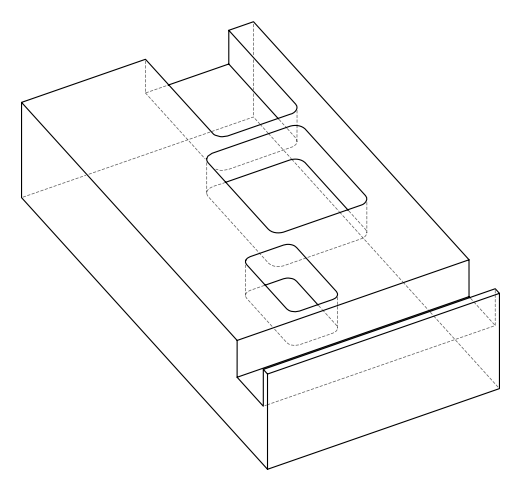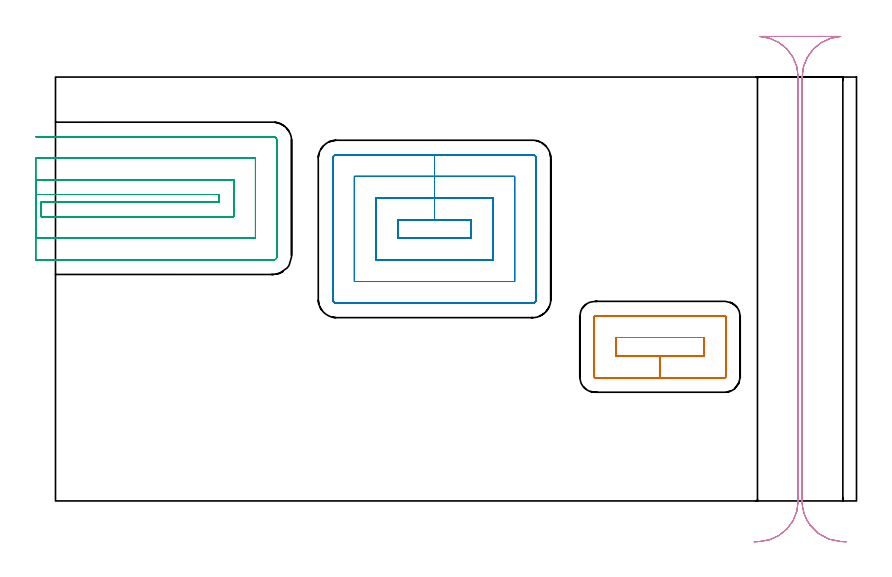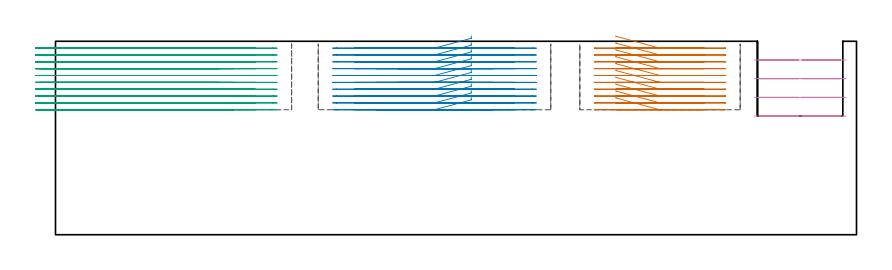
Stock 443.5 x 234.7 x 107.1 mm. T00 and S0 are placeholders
(PLAN: 4 operations, 1 tool changes, 60.8 min)
(1 MILL_RECTANGULAR_POCKET | POCKET_RECTANGULAR_STRAIGHT | NXT0201_012 | Follow Part, ap 4, ae 75% | 7.97 min | 167012 mm3)
(2 MILL_RECTANGULAR_POCKET_1 | POCKET_RECTANGULAR_STRAIGHT_1 | NXT0201_012 | Follow Part, ap 4, ae 75% | 21.43 min | 475759 mm3)
(3 MILL_SLOT | SLOT_PARTIAL_RECTANGULAR | NXT0201_012 | Follow Part, ap 4, ae 75% | 25.36 min | 415913 mm3)
(4 MILL_RECTANGULAR_SLOT | SLOT_RECTANGULAR | UGT0201_009 | Follow Part, ap 11.25, ae 75% | 6.03 min | 458764 mm3)
(TOOL NXT0201_012 | ENDMILL 16mm [2P460-1600-NA 1630] | D16 FL38 Z6)
(TOOL UGT0201_009 | End Mill 45 mm | D45 FL63 Z6)
(OP 1 MILL_RECTANGULAR_POCKET)
G17 G21 G94 G90
T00 M6
G54
G17 G0 G90 X310.3 Y81.141 S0 M3
G43 Z117.1 H1
Z110.1
G94 G1 Y80.2 Z109.848 F250.
X334.7 Z103.31
X359.1 F500.
Y90.5
X310.3
Y80.2
X334.7
Y68.2
X370.6
G3 X371.1 Y68.7 R0.5
G1 Y102.
G3 X370.6 Y102.5 R0.5
G1 X298.8
G3 X298.3 Y102. R0.5
G1 Y68.7
G3 X298.8 Y68.2 R0.5
G1 X334.7
X335.7
G0 X310.3 Y81.141 Z106.31
G1 Y80.2 Z106.058 F250.
X334.7 Z99.52
X359.1 F500.
Y90.5
X310.3
Y80.2
X334.7
Y68.2
X370.6
G3 X371.1 Y68.7 R0.5
G1 Y102.
G3 X370.6 Y102.5 R0.5
G1 X298.8
G3 X298.3 Y102. R0.5
G1 Y68.7
G3 X298.8 Y68.2 R0.5
G1 X334.7
X335.7
G0 X310.3 Y81.141 Z102.52
G1 Y80.2 Z102.268 F250.
X334.7 Z95.73
X359.1 F500.
Y90.5
X310.3
Y80.2
X334.7
Y68.2
X370.6
G3 X371.1 Y68.7 R0.5
G1 Y102.
G3 X370.6 Y102.5 R0.5
G1 X298.8
G3 X298.3 Y102. R0.5
G1 Y68.7
G3 X298.8 Y68.2 R0.5
G1 X334.7
X335.7
G0 X310.3 Y81.141 Z98.73
G1 Y80.2 Z98.478 F250.
X334.7 Z91.94
X359.1 F500.
Y90.5
X310.3
Y80.2
X334.7
Y68.2
X370.6
G3 X371.1 Y68.7 R0.5
G1 Y102.
G3 X370.6 Y102.5 R0.5
G1 X298.8
G3 X298.3 Y102. R0.5
G1 Y68.7
G3 X298.8 Y68.2 R0.5
G1 X334.7
X335.7
G0 X310.3 Y81.141 Z94.94
G1 Y80.2 Z94.688 F250.
X334.7 Z88.15
X359.1 F500.
Y90.5
X310.3
Y80.2
X334.7
Y68.2
X370.6
G3 X371.1 Y68.7 R0.5
G1 Y102.
G3 X370.6 Y102.5 R0.5
G1 X298.8
G3 X298.3 Y102. R0.5
G1 Y68.7
G3 X298.8 Y68.2 R0.5
G1 X334.7
X335.7
G0 X310.3 Y81.141 Z91.15
G1 Y80.2 Z90.898 F250.
X334.7 Z84.36
X359.1 F500.
Y90.5
X310.3
Y80.2
X334.7
Y68.2
X370.6
G3 X371.1 Y68.7 R0.5
G1 Y102.
G3 X370.6 Y102.5 R0.5
G1 X298.8
G3 X298.3 Y102. R0.5
G1 Y68.7
G3 X298.8 Y68.2 R0.5
G1 X334.7
X335.7
G0 X310.3 Y81.141 Z87.36
G1 Y80.2 Z87.108 F250.
X334.7 Z80.57
X359.1 F500.
Y90.5
X310.3
Y80.2
X334.7
Y68.2
X370.6
G3 X371.1 Y68.7 R0.5
G1 Y102.
G3 X370.6 Y102.5 R0.5
G1 X298.8
G3 X298.3 Y102. R0.5
G1 Y68.7
G3 X298.8 Y68.2 R0.5
G1 X334.7
X335.7
G0 X310.3 Y81.141 Z83.57
G1 Y80.2 Z83.318 F250.
X334.7 Z76.78
X359.1 F500.
Y90.5
X310.3
Y80.2
X334.7
Y68.2
X370.6
G3 X371.1 Y68.7 R0.5
G1 Y102.
G3 X370.6 Y102.5 R0.5
G1 X298.8
G3 X298.3 Y102. R0.5
G1 Y68.7
G3 X298.8 Y68.2 R0.5
G1 X334.7
X335.7
G0 X310.3 Y81.141 Z79.78
G1 Y80.2 Z79.528 F250.
X334.7 Z72.99
X359.1 F500.
Y90.5
X310.3
Y80.2
X334.7
Y68.2
X370.6
G3 X371.1 Y68.7 R0.5
G1 Y102.
G3 X370.6 Y102.5 R0.5
G1 X298.8
G3 X298.3 Y102. R0.5
G1 Y68.7
G3 X298.8 Y68.2 R0.5
G1 X334.7
X335.7
G0 X310.3 Y81.141 Z75.99
G1 Y80.2 Z75.738 F250.
X334.7 Z69.2
X359.1 F500.
Y90.5
X310.3
Y80.2
X334.7
Y68.2
X370.6
G3 X371.1 Y68.7 R0.5
G1 Y102.
G3 X370.6 Y102.5 R0.5
G1 X298.8
G3 X298.3 Y102. R0.5
G1 Y68.7
G3 X298.8 Y68.2 R0.5
G1 X334.7
X335.7
G0 Z117.1
M5
M2
(OP 2 MILL_RECTANGULAR_POCKET_1)
G17 G21 G94 G90
T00 M6
G54
G17 G0 G90 X230.2 Y150.709 S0 M3
G43 Z117.1 H1
Z110.1
G94 G1 Y155.7 Z108.763 F250.
X209.85 Z103.31
X189.5 F500.
Y145.5
X230.2
Y155.7
X209.85
Y167.7
X177.5
Y133.5
X242.2
Y167.7
X209.85
Y179.7
X165.5
Y121.5
X254.2
Y179.7
X209.85
Y191.7
X155.6
G3 X153.5 Y189.6 R2.1
G1 Y111.6
G3 X155.6 Y109.5 R2.1
G1 X264.1
G3 X266.2 Y111.6 R2.1
G1 Y189.6
G3 X264.1 Y191.7 R2.1
G1 X209.85
X208.85
G0 X230.2 Y150.709 Z106.31
G1 Y155.7 Z104.973 F250.
X209.85 Z99.52
X189.5 F500.
Y145.5
X230.2
Y155.7
X209.85
Y167.7
X177.5
Y133.5
X242.2
Y167.7
X209.85
Y179.7
X165.5
Y121.5
X254.2
Y179.7
X209.85
Y191.7
X155.6
G3 X153.5 Y189.6 R2.1
G1 Y111.6
G3 X155.6 Y109.5 R2.1
G1 X264.1
G3 X266.2 Y111.6 R2.1
G1 Y189.6
G3 X264.1 Y191.7 R2.1
G1 X209.85
X208.85
G0 X230.2 Y150.709 Z102.52
G1 Y155.7 Z101.183 F250.
X209.85 Z95.73
X189.5 F500.
Y145.5
X230.2
Y155.7
X209.85
Y167.7
X177.5
Y133.5
X242.2
Y167.7
X209.85
Y179.7
X165.5
Y121.5
X254.2
Y179.7
X209.85
Y191.7
X155.6
G3 X153.5 Y189.6 R2.1
G1 Y111.6
G3 X155.6 Y109.5 R2.1
G1 X264.1
G3 X266.2 Y111.6 R2.1
G1 Y189.6
G3 X264.1 Y191.7 R2.1
G1 X209.85
X208.85
G0 X230.2 Y150.709 Z98.73
G1 Y155.7 Z97.393 F250.
X209.85 Z91.94
X189.5 F500.
Y145.5
X230.2
Y155.7
X209.85
Y167.7
X177.5
Y133.5
X242.2
Y167.7
X209.85
Y179.7
X165.5
Y121.5
X254.2
Y179.7
X209.85
Y191.7
X155.6
G3 X153.5 Y189.6 R2.1
G1 Y111.6
G3 X155.6 Y109.5 R2.1
G1 X264.1
G3 X266.2 Y111.6 R2.1
G1 Y189.6
G3 X264.1 Y191.7 R2.1
G1 X209.85
X208.85
G0 X230.2 Y150.709 Z94.94
G1 Y155.7 Z93.603 F250.
X209.85 Z88.15
X189.5 F500.
Y145.5
X230.2
Y155.7
X209.85
Y167.7
X177.5
Y133.5
X242.2
Y167.7
X209.85
Y179.7
X165.5
Y121.5
X254.2
Y179.7
X209.85
Y191.7
X155.6
G3 X153.5 Y189.6 R2.1
G1 Y111.6
G3 X155.6 Y109.5 R2.1
G1 X264.1
G3 X266.2 Y111.6 R2.1
G1 Y189.6
G3 X264.1 Y191.7 R2.1
G1 X209.85
X208.85
G0 X230.2 Y150.709 Z91.15
G1 Y155.7 Z89.813 F250.
X209.85 Z84.36
X189.5 F500.
Y145.5
X230.2
Y155.7
X209.85
Y167.7
X177.5
Y133.5
X242.2
Y167.7
X209.85
Y179.7
X165.5
Y121.5
X254.2
Y179.7
X209.85
Y191.7
X155.6
G3 X153.5 Y189.6 R2.1
G1 Y111.6
G3 X155.6 Y109.5 R2.1
G1 X264.1
G3 X266.2 Y111.6 R2.1
G1 Y189.6
G3 X264.1 Y191.7 R2.1
G1 X209.85
X208.85
G0 X230.2 Y150.709 Z87.36
G1 Y155.7 Z86.023 F250.
X209.85 Z80.57
X189.5 F500.
Y145.5
X230.2
Y155.7
X209.85
Y167.7
X177.5
Y133.5
X242.2
Y167.7
X209.85
Y179.7
X165.5
Y121.5
X254.2
Y179.7
X209.85
Y191.7
X155.6
G3 X153.5 Y189.6 R2.1
G1 Y111.6
G3 X155.6 Y109.5 R2.1
G1 X264.1
G3 X266.2 Y111.6 R2.1
G1 Y189.6
G3 X264.1 Y191.7 R2.1
G1 X209.85
X208.85
G0 X230.2 Y150.709 Z83.57
G1 Y155.7 Z82.233 F250.
X209.85 Z76.78
X189.5 F500.
Y145.5
X230.2
Y155.7
X209.85
Y167.7
X177.5
Y133.5
X242.2
Y167.7
X209.85
Y179.7
X165.5
Y121.5
X254.2
Y179.7
X209.85
Y191.7
X155.6
G3 X153.5 Y189.6 R2.1
G1 Y111.6
G3 X155.6 Y109.5 R2.1
G1 X264.1
G3 X266.2 Y111.6 R2.1
G1 Y189.6
G3 X264.1 Y191.7 R2.1
G1 X209.85
X208.85
G0 X230.2 Y150.709 Z79.78
G1 Y155.7 Z78.443 F250.
X209.85 Z72.99
X189.5 F500.
Y145.5
X230.2
Y155.7
X209.85
Y167.7
X177.5
Y133.5
X242.2
Y167.7
X209.85
Y179.7
X165.5
Y121.5
X254.2
Y179.7
X209.85
Y191.7
X155.6
G3 X153.5 Y189.6 R2.1
G1 Y111.6
G3 X155.6 Y109.5 R2.1
G1 X264.1
G3 X266.2 Y111.6 R2.1
G1 Y189.6
G3 X264.1 Y191.7 R2.1
G1 X209.85
X208.85
G0 X230.2 Y150.709 Z75.99
G1 Y155.7 Z74.653 F250.
X209.85 Z69.2
X189.5 F500.
Y145.5
X230.2
Y155.7
X209.85
Y167.7
X177.5
Y133.5
X242.2
Y167.7
X209.85
Y179.7
X165.5
Y121.5
X254.2
Y179.7
X209.85
Y191.7
X155.6
G3 X153.5 Y189.6 R2.1
G1 Y111.6
G3 X155.6 Y109.5 R2.1
G1 X264.1
G3 X266.2 Y111.6 R2.1
G1 Y189.6
G3 X264.1 Y191.7 R2.1
G1 X209.85
X208.85
G0 Z117.1
M5
M2
(OP 3 MILL_SLOT)
G17 G21 G94 G90
T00 M6
G54
G17 G0 G90 X-11. Y169.7 S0 M3
G43 Z117.1 H1
Z103.31
G94 G1 X-8. F250.
X90.7 F500.
Y165.4
X-8.
Y157.4
X98.7
Y177.7
X-8.
X-11. F250.
Y145.4
X-8.
X110.7 F500.
Y189.7
X-8.
X-11. F250.
Y133.4
X-8.
X120.4 F500.
G3 X122.7 Y135.7 R2.3
G1 Y199.4
G3 X120.4 Y201.7 R2.3
G1 X-8.
X-11. F250.
G0 Y169.7 Z99.52
G1 X-8.
X90.7 F500.
Y165.4
X-8.
Y157.4
X98.7
Y177.7
X-8.
X-11. F250.
Y145.4
X-8.
X110.7 F500.
Y189.7
X-8.
X-11. F250.
Y133.4
X-8.
X120.4 F500.
G3 X122.7 Y135.7 R2.3
G1 Y199.4
G3 X120.4 Y201.7 R2.3
G1 X-8.
X-11. F250.
G0 Y169.7 Z95.73
G1 X-8.
X90.7 F500.
Y165.4
X-8.
Y157.4
X98.7
Y177.7
X-8.
X-11. F250.
Y145.4
X-8.
X110.7 F500.
Y189.7
X-8.
X-11. F250.
Y133.4
X-8.
X120.4 F500.
G3 X122.7 Y135.7 R2.3
G1 Y199.4
G3 X120.4 Y201.7 R2.3
G1 X-8.
X-11. F250.
G0 Y169.7 Z91.94
G1 X-8.
X90.7 F500.
Y165.4
X-8.
Y157.4
X98.7
Y177.7
X-8.
X-11. F250.
Y145.4
X-8.
X110.7 F500.
Y189.7
X-8.
X-11. F250.
Y133.4
X-8.
X120.4 F500.
G3 X122.7 Y135.7 R2.3
G1 Y199.4
G3 X120.4 Y201.7 R2.3
G1 X-8.
X-11. F250.
G0 Y169.7 Z88.15
G1 X-8.
X90.7 F500.
Y165.4
X-8.
Y157.4
X98.7
Y177.7
X-8.
X-11. F250.
Y145.4
X-8.
X110.7 F500.
Y189.7
X-8.
X-11. F250.
Y133.4
X-8.
X120.4 F500.
G3 X122.7 Y135.7 R2.3
G1 Y199.4
G3 X120.4 Y201.7 R2.3
G1 X-8.
X-11. F250.
G0 Y169.7 Z84.36
G1 X-8.
X90.7 F500.
Y165.4
X-8.
Y157.4
X98.7
Y177.7
X-8.
X-11. F250.
Y145.4
X-8.
X110.7 F500.
Y189.7
X-8.
X-11. F250.
Y133.4
X-8.
X120.4 F500.
G3 X122.7 Y135.7 R2.3
G1 Y199.4
G3 X120.4 Y201.7 R2.3
G1 X-8.
X-11. F250.
G0 Y169.7 Z80.57
G1 X-8.
X90.7 F500.
Y165.4
X-8.
Y157.4
X98.7
Y177.7
X-8.
X-11. F250.
Y145.4
X-8.
X110.7 F500.
Y189.7
X-8.
X-11. F250.
Y133.4
X-8.
X120.4 F500.
G3 X122.7 Y135.7 R2.3
G1 Y199.4
G3 X120.4 Y201.7 R2.3
G1 X-8.
X-11. F250.
G0 Y169.7 Z76.78
G1 X-8.
X90.7 F500.
Y165.4
X-8.
Y157.4
X98.7
Y177.7
X-8.
X-11. F250.
Y145.4
X-8.
X110.7 F500.
Y189.7
X-8.
X-11. F250.
Y133.4
X-8.
X120.4 F500.
G3 X122.7 Y135.7 R2.3
G1 Y199.4
G3 X120.4 Y201.7 R2.3
G1 X-8.
X-11. F250.
G0 Y169.7 Z72.99
G1 X-8.
X90.7 F500.
Y165.4
X-8.
Y157.4
X98.7
Y177.7
X-8.
X-11. F250.
Y145.4
X-8.
X110.7 F500.
Y189.7
X-8.
X-11. F250.
Y133.4
X-8.
X120.4 F500.
G3 X122.7 Y135.7 R2.3
G1 Y199.4
G3 X120.4 Y201.7 R2.3
G1 X-8.
X-11. F250.
G0 Y169.7 Z69.2
G1 X-8.
X90.7 F500.
Y165.4
X-8.
Y157.4
X98.7
Y177.7
X-8.
X-11. F250.
Y145.4
X-8.
X110.7 F500.
Y189.7
X-8.
X-11. F250.
Y133.4
X-8.
X120.4 F500.
G3 X122.7 Y135.7 R2.3
G1 Y199.4
G3 X120.4 Y201.7 R2.3
G1 X-8.
X-11. F250.
G0 Z117.1
M5
M2
(OP 4 MILL_RECTANGULAR_SLOT)
G17 G21 G94 G90
T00 M6
G54
G17 G0 G90 X437.734 Y-22.625 S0 M3
G43 Z117.1 H0
Z96.75
G94 G1 X434.738 Y-22.47 F250.
G2 X417.723 Y-13.261 R22.5 F500.
X413.787 Y-4.157 R22.5 F444.
X413.4 Y0. R22.5 F364.
G1 Y205.819
Y215.819 F425.
Y234.7 F500.
G2 X434.738 Y257.17 R22.5
G1 Y257.2
X389.862
Y257.17
G2 X411.2 Y234.7 R22.5
G1 Y0.
G2 X389.862 Y-22.47 R22.5
G1 X386.866 Y-22.625 F250.
G0 X437.734 Z86.4
G1 X434.738 Y-22.47
G2 X417.723 Y-13.261 R22.5 F500.
X413.787 Y-4.157 R22.5 F420.
X413.4 Y0. R22.5 F350.
G1 Y205.819
Y215.819 F401.
Y234.7 F500.
G2 X434.738 Y257.17 R22.5
G1 Y257.2
X389.862
Y257.17
G2 X411.2 Y234.7 R22.5
G1 Y0.
G2 X389.862 Y-22.47 R22.5
G1 X386.866 Y-22.625 F250.
G0 X437.734 Z76.05
G1 X434.738 Y-22.47
G2 X417.723 Y-13.261 R22.5 F500.
X413.787 Y-4.157 R22.5 F420.
X413.4 Y0. R22.5 F350.
G1 Y205.819
Y215.819 F401.
Y234.7 F500.
G2 X434.738 Y257.17 R22.5
G1 Y257.2
X389.862
Y257.17
G2 X411.2 Y234.7 R22.5
G1 Y0.
G2 X389.862 Y-22.47 R22.5
G1 X386.866 Y-22.625 F250.
G0 X437.735 Z65.7
G1 X434.739 Y-22.47
G2 X417.723 Y-13.261 R22.5 F500.
X413.787 Y-4.157 R22.5 F444.
X413.4 Y0. R22.5 F364.
G1 Y205.819
Y215.819 F425.
Y234.7 F500.
G2 X434.738 Y257.17 R22.5
G1 Y257.2
X389.862
Y257.17
G2 X411.2 Y234.7 R22.5
G1 Y0.
G2 X389.862 Y-22.47 R22.5
G1 X386.866 Y-22.625 F250.
G0 Z117.1
M5
M2
